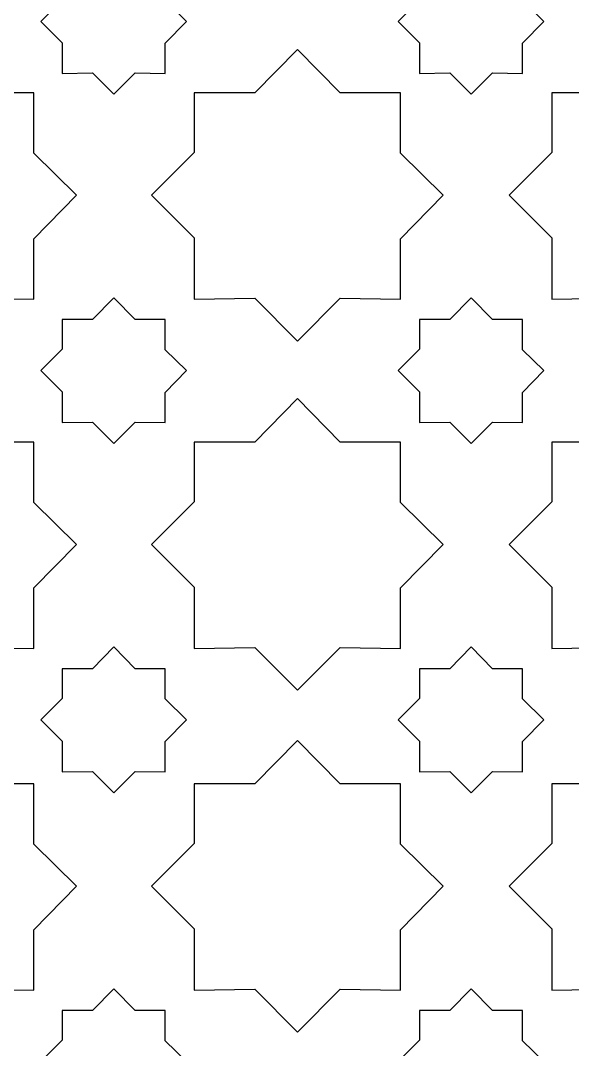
# Model space of a CAD drawing. Header units: centimetres. Extents: x -82 to 82, y -124 to 124.
# Drawn here: x -51.03 to -32.29, y -34.79 to 0.14 of the extents above; entities that cross this region are included whole.
import ezdxf

# ---------------------------------------------------------------- set-up
doc = ezdxf.new("R2010")
doc.units = ezdxf.units.CM
doc.header["$MEASUREMENT"] = 0
doc.layers.add('layer 1', color=7, linetype='Continuous')

msp = doc.modelspace()

# ---------------------------------------------------------------- linework, layer by layer
at = {"layer": 'layer 1', "color": 175}
for points in [[(-49.61516, 0.83696), (-49.61516, 0.83696), (-49.61516, 1.84847), (-49.61516, 1.84847), (-49.61516, 1.84847), (-49.61516, 1.84847), (-48.58995, 1.84847), (-48.58995, 1.84847), (-48.58995, 1.84847), (-48.58995, 1.84847), (-47.86507, 2.58706), (-47.86507, 2.58706), (-47.86507, 2.58706), (-47.86507, 2.58706), (-47.14017, 1.84847), (-47.14017, 1.84847), (-47.14017, 1.84847), (-47.14017, 1.84847), (-46.11498, 1.84847), (-46.11498, 1.84847), (-46.11498, 1.84847), (-46.11498, 1.84847), (-46.11498, 0.82328), (-46.11498, 0.82328), (-46.11498, 0.82328), (-46.11498, 0.82328), (-45.39006, 0.11206), (-45.39006, 0.11206), (-45.39006, 0.11206), (-45.39006, 0.11206), (-46.11498, -0.62655), (-46.11498, -0.62655), (-46.11498, -0.62655), (-46.11498, -0.62655), (-46.11498, -1.65171), (-46.11498, -1.65171), (-46.11498, -1.65171), (-46.11498, -1.65171), (-47.14012, -1.63802), (-47.14012, -1.63802), (-47.14012, -1.63802), (-47.14012, -1.63802), (-47.86507, -2.36294), (-47.86507, -2.36294), (-47.86507, -2.36294), (-47.86507, -2.36294), (-48.58999, -1.63801), (-48.58999, -1.63801), (-48.58999, -1.63801), (-48.58999, -1.63801), (-49.61516, -1.65171), (-49.61516, -1.65171), (-49.61516, -1.65171), (-49.61516, -1.65171), (-49.61516, -0.61284), (-49.61516, -0.61284), (-49.61516, -0.61284), (-49.61516, -0.61284), (-50.34006, 0.11206), (-50.34006, 0.11206), (-50.34006, 0.11206), (-50.34006, 0.11206), (-49.61516, 0.83696), (-49.61516, 0.83696)], [(-37.47716, 0.83696), (-37.47716, 0.83696), (-37.47716, 1.84847), (-37.47716, 1.84847), (-37.47716, 1.84847), (-37.47716, 1.84847), (-36.45195, 1.84847), (-36.45195, 1.84847), (-36.45195, 1.84847), (-36.45195, 1.84847), (-35.72707, 2.58706), (-35.72707, 2.58706), (-35.72707, 2.58706), (-35.72707, 2.58706), (-35.00217, 1.84847), (-35.00217, 1.84847), (-35.00217, 1.84847), (-35.00217, 1.84847), (-33.97698, 1.84847), (-33.97698, 1.84847), (-33.97698, 1.84847), (-33.97698, 1.84847), (-33.97698, 0.82328), (-33.97698, 0.82328), (-33.97698, 0.82328), (-33.97698, 0.82328), (-33.25206, 0.11206), (-33.25206, 0.11206), (-33.25206, 0.11206), (-33.25206, 0.11206), (-33.97698, -0.62655), (-33.97698, -0.62655), (-33.97698, -0.62655), (-33.97698, -0.62655), (-33.97698, -1.65171), (-33.97698, -1.65171), (-33.97698, -1.65171), (-33.97698, -1.65171), (-35.00212, -1.63802), (-35.00212, -1.63802), (-35.00212, -1.63802), (-35.00212, -1.63802), (-35.72707, -2.36294), (-35.72707, -2.36294), (-35.72707, -2.36294), (-35.72707, -2.36294), (-36.45199, -1.63801), (-36.45199, -1.63801), (-36.45199, -1.63801), (-36.45199, -1.63801), (-37.47716, -1.65171), (-37.47716, -1.65171), (-37.47716, -1.65171), (-37.47716, -1.65171), (-37.47716, -0.61284), (-37.47716, -0.61284), (-37.47716, -0.61284), (-37.47716, -0.61284), (-38.20206, 0.11206), (-38.20206, 0.11206), (-38.20206, 0.11206), (-38.20206, 0.11206), (-37.47716, 0.83696), (-37.47716, 0.83696)], [(-57.57378, -4.33891), (-57.57378, -4.33891), (-57.57379, -2.31599), (-57.57379, -2.31599), (-57.57379, -2.31599), (-57.57379, -2.31599), (-55.52348, -2.31599), (-55.52348, -2.31599), (-55.52348, -2.31599), (-55.52348, -2.31599), (-54.07378, -0.83889), (-54.07378, -0.83889), (-54.07378, -0.83889), (-54.07378, -0.83889), (-52.62407, -2.31599), (-52.62407, -2.31599), (-52.62407, -2.31599), (-52.62407, -2.31599), (-50.57379, -2.31599), (-50.57379, -2.31599), (-50.57379, -2.31599), (-50.57379, -2.31599), (-50.57379, -4.36627), (-50.57379, -4.36627), (-50.57379, -4.36627), (-50.57379, -4.36627), (-49.12403, -5.78864), (-49.12403, -5.78864), (-49.12403, -5.78864), (-49.12403, -5.78864), (-50.57379, -7.26578), (-50.57379, -7.26578), (-50.57379, -7.26578), (-50.57379, -7.26578), (-50.57379, -9.31599), (-50.57379, -9.31599), (-50.57379, -9.31599), (-50.57379, -9.31599), (-52.62396, -9.28861), (-52.62396, -9.28861), (-52.62396, -9.28861), (-52.62396, -9.28861), (-54.07378, -10.73838), (-54.07378, -10.73838), (-54.07378, -10.73838), (-54.07378, -10.73838), (-55.52356, -9.2886), (-55.52356, -9.2886), (-55.52356, -9.2886), (-55.52356, -9.2886), (-57.57379, -9.31599), (-57.57379, -9.31599), (-57.57379, -9.31599), (-57.57379, -9.31599), (-57.57379, -7.23837), (-57.57379, -7.23837), (-57.57379, -7.23837), (-57.57379, -7.23837), (-59.02352, -5.78864), (-59.02352, -5.78864), (-59.02352, -5.78864), (-59.02352, -5.78864), (-57.57378, -4.33891), (-57.57378, -4.33891)], [(-45.12778, -4.33891), (-45.12778, -4.33891), (-45.12779, -2.31599), (-45.12779, -2.31599), (-45.12779, -2.31599), (-45.12779, -2.31599), (-43.07748, -2.31599), (-43.07748, -2.31599), (-43.07748, -2.31599), (-43.07748, -2.31599), (-41.62778, -0.83889), (-41.62778, -0.83889), (-41.62778, -0.83889), (-41.62778, -0.83889), (-40.17807, -2.31599), (-40.17807, -2.31599), (-40.17807, -2.31599), (-40.17807, -2.31599), (-38.12779, -2.31599), (-38.12779, -2.31599), (-38.12779, -2.31599), (-38.12779, -2.31599), (-38.12779, -4.36627), (-38.12779, -4.36627), (-38.12779, -4.36627), (-38.12779, -4.36627), (-36.67803, -5.78864), (-36.67803, -5.78864), (-36.67803, -5.78864), (-36.67803, -5.78864), (-38.12779, -7.26578), (-38.12779, -7.26578), (-38.12779, -7.26578), (-38.12779, -7.26578), (-38.12779, -9.31599), (-38.12779, -9.31599), (-38.12779, -9.31599), (-38.12779, -9.31599), (-40.17796, -9.28861), (-40.17796, -9.28861), (-40.17796, -9.28861), (-40.17796, -9.28861), (-41.62778, -10.73838), (-41.62778, -10.73838), (-41.62778, -10.73838), (-41.62778, -10.73838), (-43.07756, -9.2886), (-43.07756, -9.2886), (-43.07756, -9.2886), (-43.07756, -9.2886), (-45.12779, -9.31599), (-45.12779, -9.31599), (-45.12779, -9.31599), (-45.12779, -9.31599), (-45.12779, -7.23837), (-45.12779, -7.23837), (-45.12779, -7.23837), (-45.12779, -7.23837), (-46.57752, -5.78864), (-46.57752, -5.78864), (-46.57752, -5.78864), (-46.57752, -5.78864), (-45.12778, -4.33891), (-45.12778, -4.33891)], [(-32.98978, -4.33891), (-32.98978, -4.33891), (-32.98979, -2.31599), (-32.98979, -2.31599), (-32.98979, -2.31599), (-32.98979, -2.31599), (-30.93948, -2.31599), (-30.93948, -2.31599), (-30.93948, -2.31599), (-30.93948, -2.31599), (-29.48978, -0.83889), (-29.48978, -0.83889), (-29.48978, -0.83889), (-29.48978, -0.83889), (-28.04007, -2.31599), (-28.04007, -2.31599), (-28.04007, -2.31599), (-28.04007, -2.31599), (-25.98979, -2.31599), (-25.98979, -2.31599), (-25.98979, -2.31599), (-25.98979, -2.31599), (-25.98979, -4.36627), (-25.98979, -4.36627), (-25.98979, -4.36627), (-25.98979, -4.36627), (-24.54003, -5.78864), (-24.54003, -5.78864), (-24.54003, -5.78864), (-24.54003, -5.78864), (-25.98979, -7.26578), (-25.98979, -7.26578), (-25.98979, -7.26578), (-25.98979, -7.26578), (-25.98979, -9.31599), (-25.98979, -9.31599), (-25.98979, -9.31599), (-25.98979, -9.31599), (-28.03996, -9.28861), (-28.03996, -9.28861), (-28.03996, -9.28861), (-28.03996, -9.28861), (-29.48978, -10.73838), (-29.48978, -10.73838), (-29.48978, -10.73838), (-29.48978, -10.73838), (-30.93956, -9.2886), (-30.93956, -9.2886), (-30.93956, -9.2886), (-30.93956, -9.2886), (-32.98979, -9.31599), (-32.98979, -9.31599), (-32.98979, -9.31599), (-32.98979, -9.31599), (-32.98979, -7.23837), (-32.98979, -7.23837), (-32.98979, -7.23837), (-32.98979, -7.23837), (-34.43952, -5.78864), (-34.43952, -5.78864), (-34.43952, -5.78864), (-34.43952, -5.78864), (-32.98978, -4.33891), (-32.98978, -4.33891)], [(-49.61516, -11.01874), (-49.61516, -11.01874), (-49.61516, -10.00723), (-49.61516, -10.00723), (-49.61516, -10.00723), (-49.61516, -10.00723), (-48.58995, -10.00723), (-48.58995, -10.00723), (-48.58995, -10.00723), (-48.58995, -10.00723), (-47.86507, -9.26864), (-47.86507, -9.26864), (-47.86507, -9.26864), (-47.86507, -9.26864), (-47.14017, -10.00723), (-47.14017, -10.00723), (-47.14017, -10.00723), (-47.14017, -10.00723), (-46.11498, -10.00723), (-46.11498, -10.00723), (-46.11498, -10.00723), (-46.11498, -10.00723), (-46.11498, -11.03242), (-46.11498, -11.03242), (-46.11498, -11.03242), (-46.11498, -11.03242), (-45.39006, -11.74364), (-45.39006, -11.74364), (-45.39006, -11.74364), (-45.39006, -11.74364), (-46.11498, -12.48225), (-46.11498, -12.48225), (-46.11498, -12.48225), (-46.11498, -12.48225), (-46.11498, -13.50741), (-46.11498, -13.50741), (-46.11498, -13.50741), (-46.11498, -13.50741), (-47.14012, -13.49372), (-47.14012, -13.49372), (-47.14012, -13.49372), (-47.14012, -13.49372), (-47.86507, -14.21864), (-47.86507, -14.21864), (-47.86507, -14.21864), (-47.86507, -14.21864), (-48.58999, -13.49371), (-48.58999, -13.49371), (-48.58999, -13.49371), (-48.58999, -13.49371), (-49.61516, -13.50741), (-49.61516, -13.50741), (-49.61516, -13.50741), (-49.61516, -13.50741), (-49.61516, -12.46854), (-49.61516, -12.46854), (-49.61516, -12.46854), (-49.61516, -12.46854), (-50.34006, -11.74364), (-50.34006, -11.74364), (-50.34006, -11.74364), (-50.34006, -11.74364), (-49.61516, -11.01874), (-49.61516, -11.01874)], [(-37.47716, -11.01874), (-37.47716, -11.01874), (-37.47716, -10.00723), (-37.47716, -10.00723), (-37.47716, -10.00723), (-37.47716, -10.00723), (-36.45195, -10.00723), (-36.45195, -10.00723), (-36.45195, -10.00723), (-36.45195, -10.00723), (-35.72707, -9.26864), (-35.72707, -9.26864), (-35.72707, -9.26864), (-35.72707, -9.26864), (-35.00217, -10.00723), (-35.00217, -10.00723), (-35.00217, -10.00723), (-35.00217, -10.00723), (-33.97698, -10.00723), (-33.97698, -10.00723), (-33.97698, -10.00723), (-33.97698, -10.00723), (-33.97698, -11.03242), (-33.97698, -11.03242), (-33.97698, -11.03242), (-33.97698, -11.03242), (-33.25206, -11.74364), (-33.25206, -11.74364), (-33.25206, -11.74364), (-33.25206, -11.74364), (-33.97698, -12.48225), (-33.97698, -12.48225), (-33.97698, -12.48225), (-33.97698, -12.48225), (-33.97698, -13.50741), (-33.97698, -13.50741), (-33.97698, -13.50741), (-33.97698, -13.50741), (-35.00212, -13.49372), (-35.00212, -13.49372), (-35.00212, -13.49372), (-35.00212, -13.49372), (-35.72707, -14.21864), (-35.72707, -14.21864), (-35.72707, -14.21864), (-35.72707, -14.21864), (-36.45199, -13.49371), (-36.45199, -13.49371), (-36.45199, -13.49371), (-36.45199, -13.49371), (-37.47716, -13.50741), (-37.47716, -13.50741), (-37.47716, -13.50741), (-37.47716, -13.50741), (-37.47716, -12.46854), (-37.47716, -12.46854), (-37.47716, -12.46854), (-37.47716, -12.46854), (-38.20206, -11.74364), (-38.20206, -11.74364), (-38.20206, -11.74364), (-38.20206, -11.74364), (-37.47716, -11.01874), (-37.47716, -11.01874)], [(-57.57378, -16.19461), (-57.57378, -16.19461), (-57.57379, -14.17169), (-57.57379, -14.17169), (-57.57379, -14.17169), (-57.57379, -14.17169), (-55.52348, -14.17169), (-55.52348, -14.17169), (-55.52348, -14.17169), (-55.52348, -14.17169), (-54.07378, -12.69459), (-54.07378, -12.69459), (-54.07378, -12.69459), (-54.07378, -12.69459), (-52.62407, -14.17169), (-52.62407, -14.17169), (-52.62407, -14.17169), (-52.62407, -14.17169), (-50.57379, -14.17169), (-50.57379, -14.17169), (-50.57379, -14.17169), (-50.57379, -14.17169), (-50.57379, -16.22197), (-50.57379, -16.22197), (-50.57379, -16.22197), (-50.57379, -16.22197), (-49.12403, -17.64434), (-49.12403, -17.64434), (-49.12403, -17.64434), (-49.12403, -17.64434), (-50.57379, -19.12148), (-50.57379, -19.12148), (-50.57379, -19.12148), (-50.57379, -19.12148), (-50.57379, -21.17169), (-50.57379, -21.17169), (-50.57379, -21.17169), (-50.57379, -21.17169), (-52.62396, -21.14431), (-52.62396, -21.14431), (-52.62396, -21.14431), (-52.62396, -21.14431), (-54.07378, -22.59408), (-54.07378, -22.59408), (-54.07378, -22.59408), (-54.07378, -22.59408), (-55.52356, -21.1443), (-55.52356, -21.1443), (-55.52356, -21.1443), (-55.52356, -21.1443), (-57.57379, -21.17169), (-57.57379, -21.17169), (-57.57379, -21.17169), (-57.57379, -21.17169), (-57.57379, -19.09407), (-57.57379, -19.09407), (-57.57379, -19.09407), (-57.57379, -19.09407), (-59.02352, -17.64434), (-59.02352, -17.64434), (-59.02352, -17.64434), (-59.02352, -17.64434), (-57.57378, -16.19461), (-57.57378, -16.19461)], [(-45.12778, -16.19461), (-45.12778, -16.19461), (-45.12779, -14.17169), (-45.12779, -14.17169), (-45.12779, -14.17169), (-45.12779, -14.17169), (-43.07748, -14.17169), (-43.07748, -14.17169), (-43.07748, -14.17169), (-43.07748, -14.17169), (-41.62778, -12.69459), (-41.62778, -12.69459), (-41.62778, -12.69459), (-41.62778, -12.69459), (-40.17807, -14.17169), (-40.17807, -14.17169), (-40.17807, -14.17169), (-40.17807, -14.17169), (-38.12779, -14.17169), (-38.12779, -14.17169), (-38.12779, -14.17169), (-38.12779, -14.17169), (-38.12779, -16.22197), (-38.12779, -16.22197), (-38.12779, -16.22197), (-38.12779, -16.22197), (-36.67803, -17.64434), (-36.67803, -17.64434), (-36.67803, -17.64434), (-36.67803, -17.64434), (-38.12779, -19.12148), (-38.12779, -19.12148), (-38.12779, -19.12148), (-38.12779, -19.12148), (-38.12779, -21.17169), (-38.12779, -21.17169), (-38.12779, -21.17169), (-38.12779, -21.17169), (-40.17796, -21.14431), (-40.17796, -21.14431), (-40.17796, -21.14431), (-40.17796, -21.14431), (-41.62778, -22.59408), (-41.62778, -22.59408), (-41.62778, -22.59408), (-41.62778, -22.59408), (-43.07756, -21.1443), (-43.07756, -21.1443), (-43.07756, -21.1443), (-43.07756, -21.1443), (-45.12779, -21.17169), (-45.12779, -21.17169), (-45.12779, -21.17169), (-45.12779, -21.17169), (-45.12779, -19.09407), (-45.12779, -19.09407), (-45.12779, -19.09407), (-45.12779, -19.09407), (-46.57752, -17.64434), (-46.57752, -17.64434), (-46.57752, -17.64434), (-46.57752, -17.64434), (-45.12778, -16.19461), (-45.12778, -16.19461)], [(-32.98978, -16.19461), (-32.98978, -16.19461), (-32.98979, -14.17169), (-32.98979, -14.17169), (-32.98979, -14.17169), (-32.98979, -14.17169), (-30.93948, -14.17169), (-30.93948, -14.17169), (-30.93948, -14.17169), (-30.93948, -14.17169), (-29.48978, -12.69459), (-29.48978, -12.69459), (-29.48978, -12.69459), (-29.48978, -12.69459), (-28.04007, -14.17169), (-28.04007, -14.17169), (-28.04007, -14.17169), (-28.04007, -14.17169), (-25.98979, -14.17169), (-25.98979, -14.17169), (-25.98979, -14.17169), (-25.98979, -14.17169), (-25.98979, -16.22197), (-25.98979, -16.22197), (-25.98979, -16.22197), (-25.98979, -16.22197), (-24.54003, -17.64434), (-24.54003, -17.64434), (-24.54003, -17.64434), (-24.54003, -17.64434), (-25.98979, -19.12148), (-25.98979, -19.12148), (-25.98979, -19.12148), (-25.98979, -19.12148), (-25.98979, -21.17169), (-25.98979, -21.17169), (-25.98979, -21.17169), (-25.98979, -21.17169), (-28.03996, -21.14431), (-28.03996, -21.14431), (-28.03996, -21.14431), (-28.03996, -21.14431), (-29.48978, -22.59408), (-29.48978, -22.59408), (-29.48978, -22.59408), (-29.48978, -22.59408), (-30.93956, -21.1443), (-30.93956, -21.1443), (-30.93956, -21.1443), (-30.93956, -21.1443), (-32.98979, -21.17169), (-32.98979, -21.17169), (-32.98979, -21.17169), (-32.98979, -21.17169), (-32.98979, -19.09407), (-32.98979, -19.09407), (-32.98979, -19.09407), (-32.98979, -19.09407), (-34.43952, -17.64434), (-34.43952, -17.64434), (-34.43952, -17.64434), (-34.43952, -17.64434), (-32.98978, -16.19461), (-32.98978, -16.19461)], [(-49.61516, -22.87444), (-49.61516, -22.87444), (-49.61516, -21.86293), (-49.61516, -21.86293), (-49.61516, -21.86293), (-49.61516, -21.86293), (-48.58995, -21.86293), (-48.58995, -21.86293), (-48.58995, -21.86293), (-48.58995, -21.86293), (-47.86507, -21.12434), (-47.86507, -21.12434), (-47.86507, -21.12434), (-47.86507, -21.12434), (-47.14017, -21.86293), (-47.14017, -21.86293), (-47.14017, -21.86293), (-47.14017, -21.86293), (-46.11498, -21.86293), (-46.11498, -21.86293), (-46.11498, -21.86293), (-46.11498, -21.86293), (-46.11498, -22.88812), (-46.11498, -22.88812), (-46.11498, -22.88812), (-46.11498, -22.88812), (-45.39006, -23.59934), (-45.39006, -23.59934), (-45.39006, -23.59934), (-45.39006, -23.59934), (-46.11498, -24.33795), (-46.11498, -24.33795), (-46.11498, -24.33795), (-46.11498, -24.33795), (-46.11498, -25.36311), (-46.11498, -25.36311), (-46.11498, -25.36311), (-46.11498, -25.36311), (-47.14012, -25.34942), (-47.14012, -25.34942), (-47.14012, -25.34942), (-47.14012, -25.34942), (-47.86507, -26.07434), (-47.86507, -26.07434), (-47.86507, -26.07434), (-47.86507, -26.07434), (-48.58999, -25.34941), (-48.58999, -25.34941), (-48.58999, -25.34941), (-48.58999, -25.34941), (-49.61516, -25.36311), (-49.61516, -25.36311), (-49.61516, -25.36311), (-49.61516, -25.36311), (-49.61516, -24.32424), (-49.61516, -24.32424), (-49.61516, -24.32424), (-49.61516, -24.32424), (-50.34006, -23.59934), (-50.34006, -23.59934), (-50.34006, -23.59934), (-50.34006, -23.59934), (-49.61516, -22.87444), (-49.61516, -22.87444)], [(-37.47716, -22.87444), (-37.47716, -22.87444), (-37.47716, -21.86293), (-37.47716, -21.86293), (-37.47716, -21.86293), (-37.47716, -21.86293), (-36.45195, -21.86293), (-36.45195, -21.86293), (-36.45195, -21.86293), (-36.45195, -21.86293), (-35.72707, -21.12434), (-35.72707, -21.12434), (-35.72707, -21.12434), (-35.72707, -21.12434), (-35.00217, -21.86293), (-35.00217, -21.86293), (-35.00217, -21.86293), (-35.00217, -21.86293), (-33.97698, -21.86293), (-33.97698, -21.86293), (-33.97698, -21.86293), (-33.97698, -21.86293), (-33.97698, -22.88812), (-33.97698, -22.88812), (-33.97698, -22.88812), (-33.97698, -22.88812), (-33.25206, -23.59934), (-33.25206, -23.59934), (-33.25206, -23.59934), (-33.25206, -23.59934), (-33.97698, -24.33795), (-33.97698, -24.33795), (-33.97698, -24.33795), (-33.97698, -24.33795), (-33.97698, -25.36311), (-33.97698, -25.36311), (-33.97698, -25.36311), (-33.97698, -25.36311), (-35.00212, -25.34942), (-35.00212, -25.34942), (-35.00212, -25.34942), (-35.00212, -25.34942), (-35.72707, -26.07434), (-35.72707, -26.07434), (-35.72707, -26.07434), (-35.72707, -26.07434), (-36.45199, -25.34941), (-36.45199, -25.34941), (-36.45199, -25.34941), (-36.45199, -25.34941), (-37.47716, -25.36311), (-37.47716, -25.36311), (-37.47716, -25.36311), (-37.47716, -25.36311), (-37.47716, -24.32424), (-37.47716, -24.32424), (-37.47716, -24.32424), (-37.47716, -24.32424), (-38.20206, -23.59934), (-38.20206, -23.59934), (-38.20206, -23.59934), (-38.20206, -23.59934), (-37.47716, -22.87444), (-37.47716, -22.87444)], [(-57.57378, -27.79631), (-57.57378, -27.79631), (-57.57379, -25.77339), (-57.57379, -25.77339), (-57.57379, -25.77339), (-57.57379, -25.77339), (-55.52348, -25.77339), (-55.52348, -25.77339), (-55.52348, -25.77339), (-55.52348, -25.77339), (-54.07378, -24.29629), (-54.07378, -24.29629), (-54.07378, -24.29629), (-54.07378, -24.29629), (-52.62407, -25.77339), (-52.62407, -25.77339), (-52.62407, -25.77339), (-52.62407, -25.77339), (-50.57379, -25.77339), (-50.57379, -25.77339), (-50.57379, -25.77339), (-50.57379, -25.77339), (-50.57379, -27.82367), (-50.57379, -27.82367), (-50.57379, -27.82367), (-50.57379, -27.82367), (-49.12403, -29.24604), (-49.12403, -29.24604), (-49.12403, -29.24604), (-49.12403, -29.24604), (-50.57379, -30.72318), (-50.57379, -30.72318), (-50.57379, -30.72318), (-50.57379, -30.72318), (-50.57379, -32.77339), (-50.57379, -32.77339), (-50.57379, -32.77339), (-50.57379, -32.77339), (-52.62396, -32.74601), (-52.62396, -32.74601), (-52.62396, -32.74601), (-52.62396, -32.74601), (-54.07378, -34.19578), (-54.07378, -34.19578), (-54.07378, -34.19578), (-54.07378, -34.19578), (-55.52356, -32.746), (-55.52356, -32.746), (-55.52356, -32.746), (-55.52356, -32.746), (-57.57379, -32.77339), (-57.57379, -32.77339), (-57.57379, -32.77339), (-57.57379, -32.77339), (-57.57379, -30.69577), (-57.57379, -30.69577), (-57.57379, -30.69577), (-57.57379, -30.69577), (-59.02352, -29.24604), (-59.02352, -29.24604), (-59.02352, -29.24604), (-59.02352, -29.24604), (-57.57378, -27.79631), (-57.57378, -27.79631)], [(-45.12778, -27.79631), (-45.12778, -27.79631), (-45.12779, -25.77339), (-45.12779, -25.77339), (-45.12779, -25.77339), (-45.12779, -25.77339), (-43.07748, -25.77339), (-43.07748, -25.77339), (-43.07748, -25.77339), (-43.07748, -25.77339), (-41.62778, -24.29629), (-41.62778, -24.29629), (-41.62778, -24.29629), (-41.62778, -24.29629), (-40.17807, -25.77339), (-40.17807, -25.77339), (-40.17807, -25.77339), (-40.17807, -25.77339), (-38.12779, -25.77339), (-38.12779, -25.77339), (-38.12779, -25.77339), (-38.12779, -25.77339), (-38.12779, -27.82367), (-38.12779, -27.82367), (-38.12779, -27.82367), (-38.12779, -27.82367), (-36.67803, -29.24604), (-36.67803, -29.24604), (-36.67803, -29.24604), (-36.67803, -29.24604), (-38.12779, -30.72318), (-38.12779, -30.72318), (-38.12779, -30.72318), (-38.12779, -30.72318), (-38.12779, -32.77339), (-38.12779, -32.77339), (-38.12779, -32.77339), (-38.12779, -32.77339), (-40.17796, -32.74601), (-40.17796, -32.74601), (-40.17796, -32.74601), (-40.17796, -32.74601), (-41.62778, -34.19578), (-41.62778, -34.19578), (-41.62778, -34.19578), (-41.62778, -34.19578), (-43.07756, -32.746), (-43.07756, -32.746), (-43.07756, -32.746), (-43.07756, -32.746), (-45.12779, -32.77339), (-45.12779, -32.77339), (-45.12779, -32.77339), (-45.12779, -32.77339), (-45.12779, -30.69577), (-45.12779, -30.69577), (-45.12779, -30.69577), (-45.12779, -30.69577), (-46.57752, -29.24604), (-46.57752, -29.24604), (-46.57752, -29.24604), (-46.57752, -29.24604), (-45.12778, -27.79631), (-45.12778, -27.79631)], [(-32.98978, -27.79631), (-32.98978, -27.79631), (-32.98979, -25.77339), (-32.98979, -25.77339), (-32.98979, -25.77339), (-32.98979, -25.77339), (-30.93948, -25.77339), (-30.93948, -25.77339), (-30.93948, -25.77339), (-30.93948, -25.77339), (-29.48978, -24.29629), (-29.48978, -24.29629), (-29.48978, -24.29629), (-29.48978, -24.29629), (-28.04007, -25.77339), (-28.04007, -25.77339), (-28.04007, -25.77339), (-28.04007, -25.77339), (-25.98979, -25.77339), (-25.98979, -25.77339), (-25.98979, -25.77339), (-25.98979, -25.77339), (-25.98979, -27.82367), (-25.98979, -27.82367), (-25.98979, -27.82367), (-25.98979, -27.82367), (-24.54003, -29.24604), (-24.54003, -29.24604), (-24.54003, -29.24604), (-24.54003, -29.24604), (-25.98979, -30.72318), (-25.98979, -30.72318), (-25.98979, -30.72318), (-25.98979, -30.72318), (-25.98979, -32.77339), (-25.98979, -32.77339), (-25.98979, -32.77339), (-25.98979, -32.77339), (-28.03996, -32.74601), (-28.03996, -32.74601), (-28.03996, -32.74601), (-28.03996, -32.74601), (-29.48978, -34.19578), (-29.48978, -34.19578), (-29.48978, -34.19578), (-29.48978, -34.19578), (-30.93956, -32.746), (-30.93956, -32.746), (-30.93956, -32.746), (-30.93956, -32.746), (-32.98979, -32.77339), (-32.98979, -32.77339), (-32.98979, -32.77339), (-32.98979, -32.77339), (-32.98979, -30.69577), (-32.98979, -30.69577), (-32.98979, -30.69577), (-32.98979, -30.69577), (-34.43952, -29.24604), (-34.43952, -29.24604), (-34.43952, -29.24604), (-34.43952, -29.24604), (-32.98978, -27.79631), (-32.98978, -27.79631)], [(-49.61516, -34.47614), (-49.61516, -34.47614), (-49.61516, -33.46463), (-49.61516, -33.46463), (-49.61516, -33.46463), (-49.61516, -33.46463), (-48.58995, -33.46463), (-48.58995, -33.46463), (-48.58995, -33.46463), (-48.58995, -33.46463), (-47.86507, -32.72604), (-47.86507, -32.72604), (-47.86507, -32.72604), (-47.86507, -32.72604), (-47.14017, -33.46463), (-47.14017, -33.46463), (-47.14017, -33.46463), (-47.14017, -33.46463), (-46.11498, -33.46463), (-46.11498, -33.46463), (-46.11498, -33.46463), (-46.11498, -33.46463), (-46.11498, -34.48982), (-46.11498, -34.48982), (-46.11498, -34.48982), (-46.11498, -34.48982), (-45.39006, -35.20104), (-45.39006, -35.20104), (-45.39006, -35.20104), (-45.39006, -35.20104), (-46.11498, -35.93965), (-46.11498, -35.93965), (-46.11498, -35.93965), (-46.11498, -35.93965), (-46.11498, -36.96481), (-46.11498, -36.96481), (-46.11498, -36.96481), (-46.11498, -36.96481), (-47.14012, -36.95112), (-47.14012, -36.95112), (-47.14012, -36.95112), (-47.14012, -36.95112), (-47.86507, -37.67604), (-47.86507, -37.67604), (-47.86507, -37.67604), (-47.86507, -37.67604), (-48.58999, -36.95111), (-48.58999, -36.95111), (-48.58999, -36.95111), (-48.58999, -36.95111), (-49.61516, -36.96481), (-49.61516, -36.96481), (-49.61516, -36.96481), (-49.61516, -36.96481), (-49.61516, -35.92594), (-49.61516, -35.92594), (-49.61516, -35.92594), (-49.61516, -35.92594), (-50.34006, -35.20104), (-50.34006, -35.20104), (-50.34006, -35.20104), (-50.34006, -35.20104), (-49.61516, -34.47614), (-49.61516, -34.47614)], [(-37.47716, -34.47614), (-37.47716, -34.47614), (-37.47716, -33.46463), (-37.47716, -33.46463), (-37.47716, -33.46463), (-37.47716, -33.46463), (-36.45195, -33.46463), (-36.45195, -33.46463), (-36.45195, -33.46463), (-36.45195, -33.46463), (-35.72707, -32.72604), (-35.72707, -32.72604), (-35.72707, -32.72604), (-35.72707, -32.72604), (-35.00217, -33.46463), (-35.00217, -33.46463), (-35.00217, -33.46463), (-35.00217, -33.46463), (-33.97698, -33.46463), (-33.97698, -33.46463), (-33.97698, -33.46463), (-33.97698, -33.46463), (-33.97698, -34.48982), (-33.97698, -34.48982), (-33.97698, -34.48982), (-33.97698, -34.48982), (-33.25206, -35.20104), (-33.25206, -35.20104), (-33.25206, -35.20104), (-33.25206, -35.20104), (-33.97698, -35.93965), (-33.97698, -35.93965), (-33.97698, -35.93965), (-33.97698, -35.93965), (-33.97698, -36.96481), (-33.97698, -36.96481), (-33.97698, -36.96481), (-33.97698, -36.96481), (-35.00212, -36.95112), (-35.00212, -36.95112), (-35.00212, -36.95112), (-35.00212, -36.95112), (-35.72707, -37.67604), (-35.72707, -37.67604), (-35.72707, -37.67604), (-35.72707, -37.67604), (-36.45199, -36.95111), (-36.45199, -36.95111), (-36.45199, -36.95111), (-36.45199, -36.95111), (-37.47716, -36.96481), (-37.47716, -36.96481), (-37.47716, -36.96481), (-37.47716, -36.96481), (-37.47716, -35.92594), (-37.47716, -35.92594), (-37.47716, -35.92594), (-37.47716, -35.92594), (-38.20206, -35.20104), (-38.20206, -35.20104), (-38.20206, -35.20104), (-38.20206, -35.20104), (-37.47716, -34.47614), (-37.47716, -34.47614)]]:
    msp.add_open_spline(points, degree=3, knots=[0, 0, 0, 0, 0.05882353, 0.05882353, 0.05882353, 0.05882353, 0.11764706, 0.11764706, 0.11764706, 0.11764706, 0.17647059, 0.17647059, 0.17647059, 0.17647059, 0.23529412, 0.23529412, 0.23529412, 0.23529412, 0.29411765, 0.29411765, 0.29411765, 0.29411765, 0.35294118, 0.35294118, 0.35294118, 0.35294118, 0.41176471, 0.41176471, 0.41176471, 0.41176471, 0.47058824, 0.47058824, 0.47058824, 0.47058824, 0.52941176, 0.52941176, 0.52941176, 0.52941176, 0.58823529, 0.58823529, 0.58823529, 0.58823529, 0.64705882, 0.64705882, 0.64705882, 0.64705882, 0.70588235, 0.70588235, 0.70588235, 0.70588235, 0.76470588, 0.76470588, 0.76470588, 0.76470588, 0.82352941, 0.82352941, 0.82352941, 0.82352941, 0.88235294, 0.88235294, 0.88235294, 0.88235294, 1, 1, 1, 1], dxfattribs=at)

doc.saveas('drawing.dxf')
